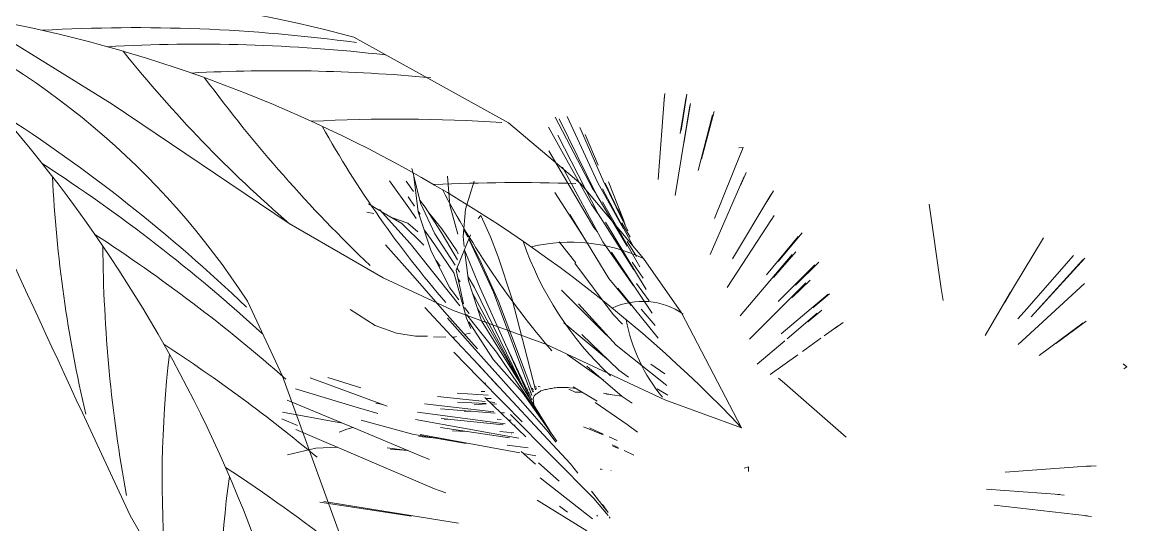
# Model space of a CAD drawing. Header units: metres. Extents: x -217 to -108, y -304 to -188.
# Drawn here: x -151.265 to -147.849, y -266.682 to -265.13 of the extents above; entities that cross this region are included whole.
import ezdxf

# ---------------------------------------------------------------- set-up
doc = ezdxf.new("R2010")
doc.units = ezdxf.units.M
doc.layers.add('G-IMPT', color=8, linetype='Continuous', lineweight=9)
doc.layers.add('L-PLNT', color=71, linetype='Continuous', lineweight=9)

# ---------------------------------------------------------------- blocks, each defined once
blk = doc.blocks.new('Vegetao_00012_13192 - vegetacao_00012_dwg-V1-Nivel 3')
at = {"layer": 'G-IMPT'}
for p, q in [((-0.811, 2.3533), (-0.7911, 2.6128)), ((-0.7928, 2.5888), (-0.7904, 2.619)), ((-0.7424, 2.4954), (-0.7244, 2.6089)), ((-0.7399, 2.5051), (-0.7215, 2.6171)), ((-0.7579, 2.3039), (-0.7126, 2.5808)), ((-0.7311, 2.466), (-0.7109, 2.5879)), ((-0.677, 2.4162), (-0.6377, 2.5636)), ((-1.0131, 2.3257), (-1.1287, 2.5456)), ((-1.1171, 2.5412), (-1.002, 2.3078)), ((-0.9968, 2.3431), (-1.0921, 2.5475)), ((-0.6872, 2.3808), (-0.6426, 2.5531)), ((-1.0164, 2.2758), (-1.1497, 2.5151)), ((-0.982, 2.3525), (-1.0524, 2.5142)), ((-0.9965, 2.2471), (-1.1212, 2.4907)), ((-0.9958, 2.3976), (-1.036, 2.4922)), ((-1.1488, 2.4418), (-1.009, 2.2053)), ((-0.6363, 2.2331), (-0.5532, 2.44)), ((-0.565, 2.409), (-0.5474, 2.4522)), ((-0.5474, 2.4522), (-0.5609, 2.4511)), ((-1.5676, 2.3691), (-1.5722, 2.3878)), ((-1.553, 2.2539), (-1.5672, 2.3709)), ((-1.5457, 2.2805), (-1.5664, 2.3641)), ((-1.4624, 2.3635), (-1.4547, 2.2741)), ((-0.9816, 2.1603), (-1.1063, 2.391)), ((-0.65, 2.1221), (-0.545, 2.363)), ((-0.5564, 2.3352), (-0.5389, 2.3752)), ((-1.6414, 2.3492), (-1.5767, 2.2585)), ((-1.5668, 2.3161), (-1.59, 2.3478)), ((-1.4065, 2.2618), (-1.3798, 2.3481)), ((-1.0035, 2.3109), (-1.0131, 2.3257)), ((-0.9182, 2.2014), (-0.9968, 2.3431)), ((-0.8872, 2.1457), (-0.983, 2.3241)), ((-0.9198, 2.2256), (-0.982, 2.3525)), ((-0.9048, 2.1948), (-0.9749, 2.3419)), ((-0.9638, 2.3457), (-0.9198, 2.2336)), ((-1.5636, 2.2706), (-1.5835, 2.2994)), ((-1.5314, 2.2678), (-1.5483, 2.2909)), ((-1.0359, 2.1676), (-1.1303, 2.3133)), ((-1.002, 2.3078), (-0.9059, 2.1477)), ((-0.5807, 2.1088), (-0.4622, 2.3058)), ((-0.473, 2.2868), (-0.4537, 2.3187)), ((-1.6719, 2.2578), (-1.7062, 2.2778)), ((-1.6727, 2.2602), (-1.577, 2.1555)), ((-1.6028, 2.2175), (-1.6687, 2.2559)), ((-1.5767, 2.2585), (-1.5587, 2.2329)), ((-1.547, 2.2465), (-1.5532, 2.2556)), ((-1.501, 2.186), (-1.5457, 2.2805)), ((-1.5314, 2.2678), (-1.4788, 2.1856)), ((-1.4252, 2.2259), (-1.4551, 2.2784)), ((-1.4547, 2.2741), (-1.4301, 2.1848)), ((-1.4065, 2.2618), (-1.414, 2.1775)), ((-0.9972, 2.2483), (-1.0164, 2.2758)), ((-0.9829, 2.2841), (-0.8672, 2.0831)), ((-0.9122, 2.2143), (-0.9348, 2.2628)), ((0.0644, 2.0165), (0.0271, 2.2775)), ((-1.7119, 2.2525), (-1.6893, 2.2484)), ((-1.6351, 2.2363), (-1.5844, 2.2181)), ((-1.553, 2.2539), (-1.512, 2.1318)), ((-1.4797, 2.2005), (-1.523, 2.2547)), ((-1.367, 2.233), (-1.3593, 2.242)), ((-1.3288, 2.1762), (-1.3593, 2.242)), ((-1.0834, 2.2455), (-0.9626, 2.0477)), ((-0.8861, 2.0743), (-0.9965, 2.2471)), ((-0.8474, 2.0137), (-0.9735, 2.2217)), ((-0.9179, 2.2288), (-0.9198, 2.2336)), ((-0.916, 2.224), (-0.9179, 2.2288)), ((-0.5975, 2.0199), (-0.4603, 2.2293)), ((-0.4615, 2.2274), (-0.4521, 2.2417)), ((-1.6028, 2.2175), (-1.5349, 2.1508)), ((-1.5539, 2.1914), (-1.5844, 2.2181)), ((-1.5342, 2.1981), (-1.5127, 2.1675)), ((-1.4797, 2.2005), (-1.4335, 2.1325)), ((-1.3992, 2.1748), (-1.412, 2.2004)), ((-1.4074, 2.1912), (-1.3985, 2.1759)), ((-1.009, 2.2053), (-0.9984, 2.1913)), ((-0.9224, 2.2199), (-0.8975, 2.1749)), ((-0.4399, 2.1), (-0.3653, 2.1888)), ((-1.577, 2.1555), (-1.4881, 2.0436)), ((-1.5127, 2.1675), (-1.4419, 2.0653)), ((-1.4387, 2.0889), (-1.501, 2.186)), ((-1.4306, 2.1055), (-1.4788, 2.1856)), ((-1.4347, 2.0738), (-1.3905, 2.1825)), ((-1.4102, 2.1467), (-1.414, 2.1775)), ((-1.3864, 2.1493), (-1.3961, 2.1687)), ((-1.3954, 2.1704), (-1.3935, 2.1672)), ((-1.3935, 2.1672), (-1.3624, 2.1047)), ((-1.3288, 2.1762), (-1.3054, 2.114)), ((-1.0656, 2.0961), (-1.1166, 2.1608)), ((-0.8871, 2.0245), (-0.9816, 2.1603)), ((-0.8771, 2.1151), (-0.906, 2.1615)), ((-0.4759, 2.0586), (-0.3776, 2.1777)), ((0.2879, 2.0196), (0.3814, 2.173)), ((-1.5621, 2.0481), (-1.6532, 2.1513)), ((-1.4547, 2.0189), (-1.512, 2.1318)), ((-1.4287, 2.1241), (-1.4335, 2.1325)), ((-1.397, 2.0402), (-1.409, 2.137)), ((-1.3606, 2.0178), (-1.4085, 2.1327)), ((-1.32, 2.0058), (-1.3864, 2.1493)), ((-0.8288, 1.9409), (-0.9551, 2.1292)), ((-0.5568, 1.9326), (-0.3966, 2.1213)), ((-0.4535, 2.051), (-0.385, 2.1296)), ((0.3213, 1.9451), (0.4737, 2.1188)), ((-1.4843, 2.0853), (-1.4975, 2.1033)), ((-1.304, 1.9772), (-1.3624, 2.1047)), ((-1.2626, 1.9872), (-1.3054, 2.114)), ((-0.9499, 1.9359), (-1.0681, 2.095)), ((-0.8571, 2.0484), (-0.8906, 2.0984)), ((-0.4392, 1.9768), (-0.3263, 2.0897)), ((-0.3861, 2.0274), (-0.3138, 2.0982)), ((0.3424, 1.9296), (0.5087, 2.1101)), ((0.3424, 1.9296), (0.5024, 2.1051)), ((-1.442, 2.0657), (-1.4037, 1.9255)), ((-1.4347, 2.0738), (-1.4129, 1.9694)), ((-1.4245, 2.0668), (-1.4325, 2.0793)), ((-1.3787, 2.0194), (-1.3985, 2.0523)), ((-1.5621, 2.0481), (-1.4709, 1.9449)), ((-1.4241, 1.963), (-1.4881, 2.0436)), ((-1.4547, 2.0189), (-1.4267, 1.9812)), ((-1.4291, 2.0468), (-1.4223, 2.037)), ((-1.397, 2.0402), (-1.3564, 1.9163)), ((-1.2203, 1.6966), (-1.3787, 2.0194)), ((-1.3606, 2.0178), (-1.2067, 1.6746)), ((-0.9626, 2.0477), (-0.8937, 1.9641)), ((-0.935, 2.0175), (-0.811, 1.8637)), ((-0.8773, 2.0326), (-0.8382, 1.979)), ((-0.5283, 1.8602), (-0.3537, 2.0337)), ((-0.3957, 1.9893), (-0.341, 2.0425)), ((0.0704, 1.9799), (0.0644, 2.0165)), ((0.2604, 1.9729), (0.2879, 2.0196)), ((0.3275, 1.8665), (0.508, 2.0319)), ((-1.2285, 1.7108), (-1.3852, 2.0041)), ((-1.2017, 1.6859), (-1.32, 2.0058)), ((-1.1901, 1.7039), (-1.2626, 1.9872)), ((-1.1093, 2.0116), (-0.97, 1.8724)), ((-0.43, 1.8762), (-0.2853, 1.9995)), ((-0.3327, 1.9565), (-0.2805, 2)), ((0.2006, 1.8713), (0.2794, 2.0058)), ((-1.6861, 1.9024), (-1.7629, 1.9515)), ((-1.5322, 1.9583), (-1.4492, 1.8695)), ((-1.4095, 1.9581), (-1.3953, 1.939)), ((-1.2573, 1.7609), (-1.3693, 1.9556)), ((-1.304, 1.9772), (-1.1982, 1.6963)), ((-0.9402, 1.8412), (-1.0571, 1.9695)), ((-0.8198, 1.9025), (-0.8632, 1.9533)), ((-0.3474, 1.914), (-0.3049, 1.9495)), ((-1.3797, 1.8418), (-1.4709, 1.9449)), ((-1.3843, 1.8372), (-1.4622, 1.9248)), ((-1.3899, 1.8932), (-1.4037, 1.9255)), ((-1.3992, 1.9316), (-1.4029, 1.9363)), ((-1.3103, 1.8197), (-1.3992, 1.9316)), ((-1.3195, 1.7962), (-1.3961, 1.9138)), ((-1.2219, 1.6992), (-1.3564, 1.9163)), ((-0.9204, 1.9065), (-0.9499, 1.9359)), ((-0.4113, 1.8617), (-0.3186, 1.9404)), ((0.3213, 1.9451), (0.3019, 1.9232)), ((0.4193, 1.8471), (0.5133, 1.9155)), ((-1.6861, 1.9024), (-1.6201, 1.879)), ((-0.9645, 1.7951), (-1.1025, 1.9105)), ((-0.2971, 1.8704), (-0.2543, 1.901)), ((-0.2628, 1.8943), (-0.238, 1.912)), ((0.3675, 1.81), (0.5032, 1.9102)), ((-1.561, 1.8696), (-1.6201, 1.879)), ((-1.5234, 1.8697), (-1.561, 1.8696)), ((-1.4675, 1.8665), (-1.5057, 1.867)), ((-1.4492, 1.8695), (-1.3661, 1.7806)), ((-1.4408, 1.8662), (-1.4462, 1.8663)), ((-1.4408, 1.8662), (-1.4339, 1.868)), ((-1.4087, 1.8746), (-1.3948, 1.8782)), ((-1.3918, 1.8778), (-1.3948, 1.8782)), ((-1.0464, 1.8745), (-0.9319, 1.7641)), ((-0.97, 1.8724), (-0.9665, 1.8701)), ((-0.5043, 1.7829), (-0.4188, 1.8554)), ((-0.3639, 1.8226), (-0.3077, 1.8628)), ((0.3275, 1.8665), (0.3023, 1.8439)), ((-1.3649, 1.741), (-1.4422, 1.8198)), ((-1.3843, 1.8372), (-1.3064, 1.7496)), ((-1.3797, 1.8418), (-1.3693, 1.83)), ((-1.1769, 1.6223), (-1.3103, 1.8197)), ((-1.2015, 1.6727), (-1.2827, 1.8441)), ((-0.98, 1.7332), (-1.0915, 1.8133)), ((-0.7842, 1.7169), (-0.9402, 1.8412)), ((-0.4645, 1.7508), (-0.3789, 1.8119)), ((-1.082, 1.475), (-1.3713, 1.7859)), ((-1.3079, 1.7183), (-1.3661, 1.7806)), ((-1.3195, 1.7962), (-1.2301, 1.6955)), ((-0.9216, 1.6835), (-1.031, 1.7766)), ((-0.8336, 1.7829), (-0.7895, 1.7535)), ((0.6389, 1.7746), (0.6273, 1.7835)), ((-1.2284, 1.662), (-1.3064, 1.7496)), ((-1.2218, 1.6992), (-1.2573, 1.7609)), ((-0.9018, 1.7428), (-0.9319, 1.7641)), ((0.6292, 1.7686), (0.6389, 1.7746)), ((-1.8868, 1.7404), (-1.7266, 1.682)), ((-1.7304, 1.7098), (-1.8323, 1.7418)), ((-1.3649, 1.741), (-1.2876, 1.6622)), ((-1.3434, 1.7239), (-1.3482, 1.7252)), ((-1.2153, 1.709), (-1.2188, 1.7093)), ((-1.2085, 1.7085), (-1.2102, 1.7086)), ((-1.1925, 1.7147), (-1.1869, 1.7121)), ((-1.1812, 1.7138), (-1.1755, 1.7134)), ((-1.1405, 1.7083), (-1.1447, 1.7077)), ((-1.1405, 1.7083), (-1.132, 1.7095)), ((-1.1277, 1.7101), (-1.132, 1.7095)), ((-1.1277, 1.7101), (-1.1231, 1.7104)), ((-1.1139, 1.7108), (-1.1231, 1.7104)), ((-1.1091, 1.7109), (-1.1139, 1.7108)), ((-1.1041, 1.7108), (-1.1091, 1.7109)), ((-1.1041, 1.7108), (-1.0939, 1.7106)), ((-1.0887, 1.7104), (-1.0939, 1.7106)), ((-1.0832, 1.71), (-1.0887, 1.7104)), ((-1.0832, 1.71), (-1.0721, 1.7091)), ((-1.0731, 1.713), (-0.9991, 1.6683)), ((-1.0664, 1.7087), (-1.0721, 1.7091)), ((-0.4262, 1.7292), (-0.4383, 1.7397)), ((-0.229, 1.5579), (-0.4271, 1.7301)), ((-1.7551, 1.6537), (-1.9315, 1.7066)), ((-1.7266, 1.682), (-1.6482, 1.6534)), ((-1.3458, 1.6679), (-1.4928, 1.6827)), ((-1.3362, 1.6872), (-1.4321, 1.6932)), ((-1.3467, 1.6987), (-1.3582, 1.699)), ((-1.3463, 1.6799), (-1.2199, 1.5584)), ((-1.3269, 1.677), (-1.343, 1.6767)), ((-1.3209, 1.698), (-1.3228, 1.6981)), ((-1.1242, 1.5453), (-1.2301, 1.6955)), ((-1.1446, 1.5745), (-1.2219, 1.6992)), ((-1.2129, 1.7038), (-1.2161, 1.7037)), ((-1.209, 1.695), (-1.2121, 1.6951)), ((-1.2082, 1.6933), (-1.2111, 1.6931)), ((-1.211, 1.6928), (-1.209, 1.6933)), ((-1.2064, 1.704), (-1.2084, 1.7039)), ((-1.2054, 1.6872), (-1.2083, 1.6871)), ((-1.2065, 1.6987), (-1.2041, 1.6989)), ((-1.2022, 1.6949), (-1.2051, 1.6949)), ((-1.1976, 1.7077), (-1.2026, 1.7081)), ((-1.1959, 1.7043), (-1.2012, 1.7041)), ((-1.1993, 1.6993), (-1.1952, 1.6996)), ((-1.1973, 1.6781), (-1.1971, 1.6749)), ((-1.1965, 1.668), (-1.1971, 1.6749)), ((-1.197, 1.6743), (-1.1959, 1.68)), ((-1.1952, 1.6826), (-1.1959, 1.68)), ((-1.1952, 1.6826), (-1.1936, 1.6849)), ((-1.19, 1.6891), (-1.1936, 1.6849)), ((-1.1861, 1.7068), (-1.1909, 1.7072)), ((-1.188, 1.6909), (-1.19, 1.6891)), ((-1.1899, 1.6889), (-1.1859, 1.6918)), ((-1.1835, 1.6936), (-1.1859, 1.6918)), ((-1.1835, 1.6936), (-1.1809, 1.6953)), ((-1.1809, 1.6953), (-1.1756, 1.6985)), ((-1.1756, 1.6985), (-1.1729, 1.7001)), ((-1.1729, 1.7001), (-1.1696, 1.7012)), ((-1.1631, 1.7033), (-1.1696, 1.7012)), ((-1.1597, 1.7043), (-1.1631, 1.7033)), ((-1.156, 1.7052), (-1.1597, 1.7043)), ((-1.156, 1.7052), (-1.1485, 1.7069)), ((-1.1447, 1.7077), (-1.1485, 1.7069)), ((-1.0873, 1.7061), (-1.0669, 1.6968)), ((-1.0669, 1.6968), (-1.0458, 1.6966)), ((-0.9791, 1.6935), (-0.9524, 1.6881)), ((-0.9699, 1.6904), (-0.9571, 1.689)), ((-0.9524, 1.6881), (-0.9228, 1.6845)), ((-0.9216, 1.6835), (-0.8905, 1.6629)), ((-0.7802, 1.6869), (-0.8139, 1.7067)), ((-1.7516, 1.5859), (-1.9576, 1.6716)), ((-1.6774, 1.6304), (-1.7551, 1.6537)), ((-1.6841, 1.6622), (-1.6622, 1.6585)), ((-1.3192, 1.6361), (-1.5326, 1.6609)), ((-1.315, 1.6316), (-1.4834, 1.6454)), ((-1.3428, 1.661), (-1.4312, 1.6655)), ((-1.3421, 1.66), (-1.3797, 1.6577)), ((-1.3159, 1.6648), (-1.3324, 1.6665)), ((-1.3108, 1.6593), (-1.3257, 1.6601)), ((-1.2316, 1.6052), (-1.2876, 1.6622)), ((-1.2284, 1.662), (-1.1505, 1.5744)), ((-1.1965, 1.668), (-1.1961, 1.6644)), ((-1.1961, 1.6644), (-1.1954, 1.6606)), ((-1.1954, 1.6606), (-1.1942, 1.6546)), ((-0.9064, 1.5965), (-1.0057, 1.6646)), ((-1.9739, 1.6141), (-1.9257, 1.594)), ((-1.9725, 1.6348), (-1.7869, 1.6006)), ((-1.5704, 1.5671), (-1.7291, 1.61)), ((-1.241, 1.5542), (-1.5611, 1.6121)), ((-1.2834, 1.5986), (-1.5543, 1.635)), ((-1.2903, 1.5959), (-1.4813, 1.615)), ((-1.4615, 1.613), (-1.472, 1.613)), ((-1.3887, 1.6377), (-1.4106, 1.6376)), ((-1.2961, 1.6119), (-1.3084, 1.6128)), ((-1.2862, 1.6322), (-1.2982, 1.6336)), ((-1.2896, 1.6296), (-1.2944, 1.63)), ((-1.2656, 1.6096), (-1.2738, 1.6102)), ((-1.0092, 1.368), (-1.2667, 1.6273)), ((-1.1411, 1.5692), (-1.1769, 1.6223)), ((-1.9314, 1.5816), (-1.7169, 1.4898)), ((-1.7736, 1.5827), (-1.7969, 1.5727)), ((-1.7736, 1.5827), (-1.7548, 1.5872)), ((-1.5457, 1.5002), (-1.7516, 1.5859)), ((-1.2701, 1.5556), (-1.4838, 1.5869)), ((-1.4034, 1.5751), (-1.4469, 1.5774)), ((-1.2573, 1.5712), (-1.3005, 1.5755)), ((-1.2525, 1.5944), (-1.2581, 1.5952)), ((-1.1265, 1.5422), (-1.1505, 1.5744)), ((-0.9803, 1.5644), (-1.041, 1.5893)), ((-0.9809, 1.5671), (-1.0231, 1.5864)), ((-0.9064, 1.5965), (-0.8741, 1.5732)), ((-1.4044, 1.5376), (-1.5704, 1.5671)), ((-1.4963, 1.5539), (-1.5511, 1.56)), ((-1.2385, 1.5088), (-1.5463, 1.5658)), ((-1.2637, 1.5677), (-1.2651, 1.5678)), ((-1.229, 1.5684), (-1.2305, 1.5686)), ((-0.9377, 1.5473), (-0.9617, 1.5583)), ((-1.8696, 1.5236), (-1.9566, 1.5028)), ((-1.8696, 1.5236), (-1.8017, 1.5261)), ((-1.5853, 1.5167), (-1.649, 1.5243)), ((-1.5839, 1.5162), (-1.6386, 1.5207)), ((-1.2125, 1.5243), (-1.2779, 1.5333)), ((-1.1898, 1.4745), (-1.2343, 1.5134)), ((-1.1889, 1.4997), (-1.2265, 1.5066)), ((-0.9339, 1.5252), (-0.9526, 1.534)), ((-0.9334, 1.522), (-0.9507, 1.5292)), ((-0.8855, 1.5022), (-0.9161, 1.5167)), ((-1.5025, 1.398), (-1.7169, 1.4898)), ((-1.5176, 1.4883), (-1.5457, 1.5002)), ((-1.1164, 1.4211), (-1.1808, 1.4784)), ((-1.0593, 1.4458), (-1.082, 1.475)), ((-0.9894, 1.4585), (-0.9871, 1.4582)), ((-0.988, 1.4585), (-0.9839, 1.4579)), ((-0.9573, 1.4543), (-0.9559, 1.4541)), ((-0.531, 1.4655), (-0.5445, 1.4613)), ((-0.5313, 1.4519), (-0.531, 1.4655)), ((0.2627, 1.4493), (0.5285, 1.4685)), ((0.5105, 1.4665), (0.544, 1.4689)), ((-1.0377, 1.3233), (-1.1758, 1.4322)), ((-1.4672, 1.3852), (-1.5025, 1.398)), ((-0.9702, 1.3307), (-1.0167, 1.3907)), ((-0.9652, 1.3152), (-1.0092, 1.368)), ((0.205, 1.3968), (0.4316, 1.38)), ((0.425, 1.3801), (0.445, 1.3786)), ((-1.8569, 1.3572), (-1.5734, 1.3139)), ((-1.8446, 1.3587), (-1.428, 1.2917)), ((-1.0307, 1.2683), (-1.1843, 1.3631)), ((-1.1158, 1.3449), (-1.0906, 1.3259)), ((-0.9653, 1.3253), (-0.983, 1.3492)), ((0.2285, 1.3475), (0.5168, 1.3142)), ((-1.0135, 1.3055), (-1.0377, 1.3233)), ((-0.9977, 1.3139), (-1.0006, 1.3165)), ((-0.9589, 1.3076), (-0.9621, 1.3114)), ((0.5104, 1.3147), (0.5292, 1.3125))]:
    blk.add_line(p, q, dxfattribs=at)
blk = doc.blocks.new('Vegetao_00012_13192 - Vegetao_00012_13192-V2-Nivel 3')
blk.add_blockref('Vegetao_00012_13192 - vegetacao_00012_dwg-V1-Nivel 3', (0.3985, -0.5861))
blk = doc.blocks.new('palma tropical - Palmier royal de Cuba - 7_5 mètres-849505-Nivel 3')
at = {"layer": 'L-PLNT'}
for p, q in [((0.6718, -0.3058), (0.2293, -0.033)), ((1.4191, -0.0992), (1.8967, -0.364)), ((1.2193, -0.6751), (0.6718, -0.3058)), ((1.8967, -0.364), (2.121, -0.5521)), ((2.121, -0.5521), (2.3146, -0.7829)), ((1.5097, -0.8427), (1.2193, -0.6751)), ((2.3146, -0.7829), (2.4324, -0.9512)), ((1.7242, -0.9428), (1.5097, -0.8427)), ((1.0898, -0.9143), (1.1979, -1.146)), ((2.0143, -1.0484), (1.7242, -0.9428)), ((2.4324, -0.9512), (2.618, -1.3056)), ((2.3805, -1.2191), (2.0143, -1.0484)), ((1.1979, -1.146), (1.282, -1.3773)), ((2.618, -1.3056), (2.3805, -1.2191)), ((0.7275, -1.5764), (0.5986, -1.3)), ((1.282, -1.3773), (1.3993, -1.6994)), ((0.8404, -1.772), (0.7275, -1.5764))]:
    blk.add_line(p, q, dxfattribs=at)
for centre, radius, start, end in [((0.4633, -3.5728), 3.6027, 74.6147, 97.3853), ((131.5532, 59.7652), 144.4925, 204.432541, 205), ((-0.9572, -2.2474), 2.4428, 33.0736, 66.9264), ((-2.9163, -3.1667), 4.3051, 7.6319, 47.355), ((-0.498, -4.2762), 4.3051, 43.6319, 83.355), ((0.745, -5.1502), 5.0803, 82.2799, 93.2595), ((0.9364, -5.2012), 5.0803, 83.4439, 93.1632), ((3.8948, 2.4212), 4.0921, 218.796, 229.1882), ((1.1885, -5.2831), 5.0803, 84.7096, 93.069), ((4.5449, 2.4238), 4.459, 216.4368, 226.392), ((-2.4245, -4.6044), 5.0803, 46.2799, 57.2595), ((1.5515, -5.4325), 5.0803, 86.3286, 92.972), ((4.2056, 1.2459), 3.3087, 209.3143, 220.8723), ((-2.2996, -4.7582), 5.0803, 47.4439, 57.1632), ((4.5742, -0.3304), 4.0921, 182.796, 193.1882), ((1.9235, -5.6286), 5.0803, 87.9496, 92.8999), ((4.0869, 0.6931), 2.7071, 207.814, 220.5932), ((-2.1438, -4.9726), 5.0803, 48.7096, 57.069), ((5.1016, -0.7105), 4.459, 180.4368, 190.392), ((2.9252, -0.3871), 1.041, 199.2004, 226.774), ((2.0894, -1.263), 0.5303, 64.6403, 103.2959), ((2.3113, -1.1379), 0.2226, 55.5404, 114.8009), ((2.7664, -0.8807), 0.5133, 190.1934, 220.1128), ((-1.938, -5.3068), 5.0803, 50.3286, 56.972), ((4.1348, -1.4639), 3.3087, 173.3143, 184.8723), ((-1.7522, -5.6841), 5.0803, 51.9496, 56.8999), ((3.7138, -1.8414), 2.7071, 171.814, 184.5932)]:
    blk.add_arc(centre, radius, start, end, dxfattribs=at)

msp = doc.modelspace()

# ---------------------------------------------------------------- block references
at = {"layer": 'L-PLNT'}
for name, p in [('palma tropical - Palmier royal de Cuba - 7_5 mètres-849505-Nivel 3', (-151.6581, -265.0768)), ('Vegetao_00012_13192 - Vegetao_00012_13192-V2-Nivel 3', (-148.8861, -267.3829))]:
    msp.add_blockref(name, p, dxfattribs=at)

doc.saveas('drawing.dxf')
